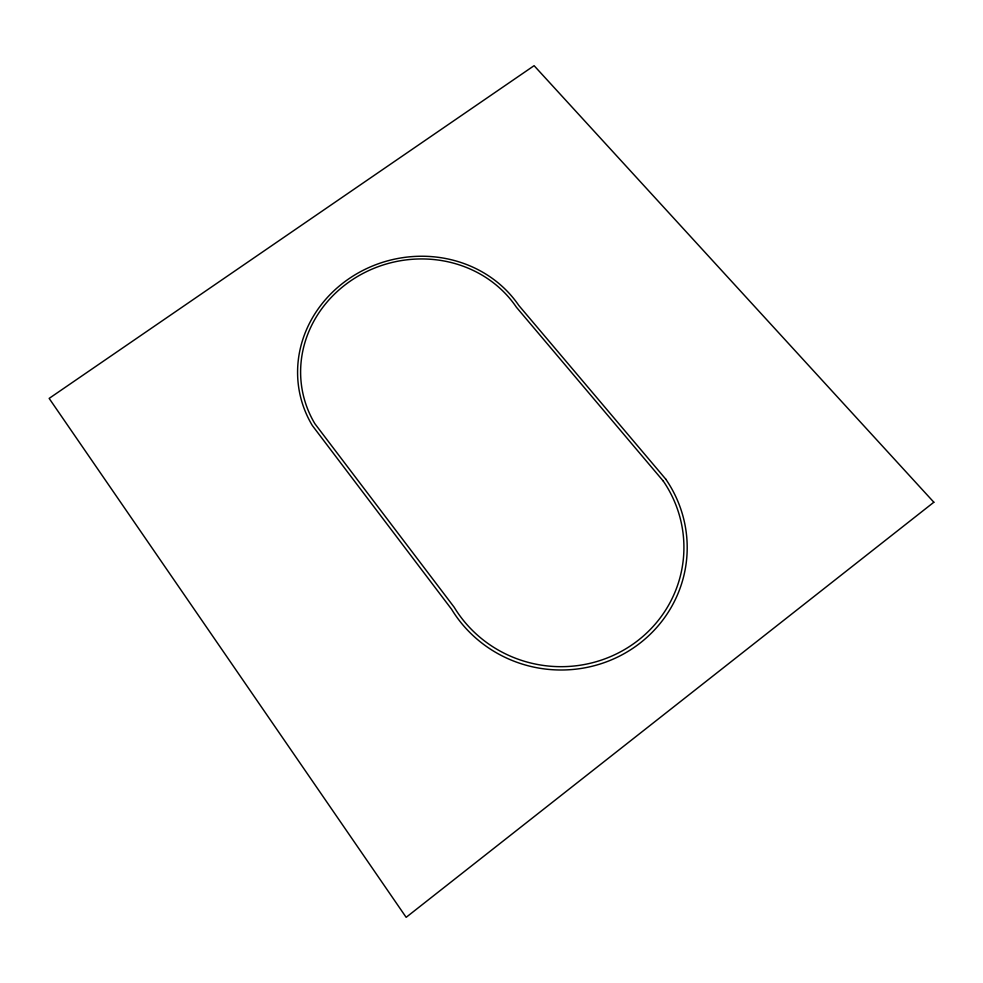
<?xml version="1.0" encoding="UTF-8"?>
<svg xmlns="http://www.w3.org/2000/svg" width="983" height="983" viewBox="0 0 983 983"><rect width="100%" height="100%" fill="white"/><g stroke="black" fill="none" stroke-linecap="round" stroke-linejoin="round"><path stroke-width="1.47" d="M933.85 502.239L406.151 917.323L49.15 398.398L534.101 65.677L933.85 502.239M665.761 479.151L518.84 305.492A120.184 111.202 -14.7 0 0 356.854 273.729A120.184 111.202 -14.7 0 0 312.336 425.528L451.566 609.239A126.66 122.863 4.1 0 0 628.076 651.36A126.66 122.863 4.1 0 0 665.761 479.151M663.255 481.043L516.407 307.237A117.1 108.351 -14.7 0 0 358.635 275.83A117.1 108.351 -14.7 0 0 314.879 423.71L454.195 607.261A123.416 119.717 4.1 0 0 626.036 648.682A123.416 119.717 4.1 0 0 663.255 481.043"/></g></svg>
